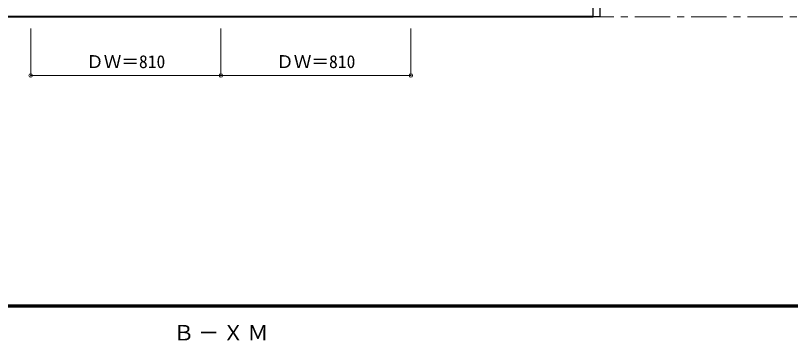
# Model space of a CAD drawing. Units: millimetres, scale not verified. Extents: x -6000 to 5700, y -4307 to 4260.
# Drawn here: x -3570 to -267, y 40 to 1424 of the extents above; entities that cross this region are included whole.
import ezdxf
from ezdxf.enums import TextEntityAlignment as Align

# ---------------------------------------------------------------- set-up
doc = ezdxf.new("R2010")
doc.units = ezdxf.units.MM
doc.header["$LTSCALE"] = 30
doc.header["$PDMODE"] = 32
doc.header["$PDSIZE"] = 15
doc.linetypes.add('CHAIN1', pattern=[8, 5, -1, 1, -1])
doc.linetypes.add('DASHED1', pattern=[1.8, 1.2, -0.6])
for name, color, linetype, lineweight in [('0-1_通り芯', 7, 'CHAIN1', 18), ('0-2_扉', 4, 'DASHED1', 9), ('0-4_枠', 3, 'Continuous', 25), ('0-B_寸法', 7, 'Continuous', 9), ('F-1_枠', 6, 'Continuous', 40)]:
    doc.layers.add(name, color=color, linetype=linetype, lineweight=lineweight)
doc.layers.add('0-A_文字', color=7, linetype='Continuous')
doc.styles.add('ＭＳ ゴシック', font='')
doc.styles.get('ＭＳ ゴシック').set_extended_font_data('MS Gothic')

msp = doc.modelspace()

# ---------------------------------------------------------------- linework, layer by layer
at = {"layer": '0-1_通り芯'}
msp.add_line((-5490, 1418), (5690, 1418), dxfattribs=at)
at = {"layer": '0-2_扉', "color": 3, "linetype": 'Continuous', "lineweight": 25}
for p, q in [((-3505, 1418), (-3475, 1418)), ((-1915, 1418), (-1885, 1418))]:
    msp.add_line(p, q, dxfattribs=at)
at = {"layer": '0-4_枠'}
for p, q in [((-1108, 1418), (-1108, 3453)), ((-1078, 1418), (-1078, 3453)), ((-4282, 1421), (-1108, 1421)), ((-4282, 1418), (-1108, 1418)), ((-1078, 1418), (-1108, 1418))]:
    msp.add_line(p, q, dxfattribs=at)
at = {"layer": '0-B_寸法', "color": 4}
for p, q in [((-3505, 1168), (-3505, 1368)), ((-2695, 1168), (-2695, 1368)), ((-1885, 1168), (-1885, 1368)), ((-3505, 1168), (-1885, 1168))]:
    msp.add_line(p, q, dxfattribs=at)
at = {"layer": '0-B_寸法'}
for p in [(-3505, 1168), (-2695, 1168), (-1885, 1168)]:
    msp.add_point(p, dxfattribs=at)
at = {"layer": 'F-1_枠'}
for p, q in [((-6000, 190.5), (5700, 190.5)), ((-6000, 187.5), (5700, 187.5)), ((-6000, 184.5), (5700, 184.5))]:
    msp.add_line(p, q, dxfattribs=at)

# ---------------------------------------------------------------- texts
at = {"layer": '0-A_文字', "insert": (-2897.5, 39.5), "char_height": 65.98, "attachment_point": 7, "style": 'ＭＳ ゴシック'}
msp.add_mtext('\\T1.17;Ｂ－ＸＭ', dxfattribs=at)
at = {"layer": '0-B_寸法', "style": 'ＭＳ ゴシック'}
for p in [(-3268.75, 1183), (-2458.75, 1183)]:
    msp.add_text('ＤＷ＝810', height=54.99, dxfattribs=at).set_placement(p, align=Align.BOTTOM_LEFT)

doc.saveas('drawing.dxf')
